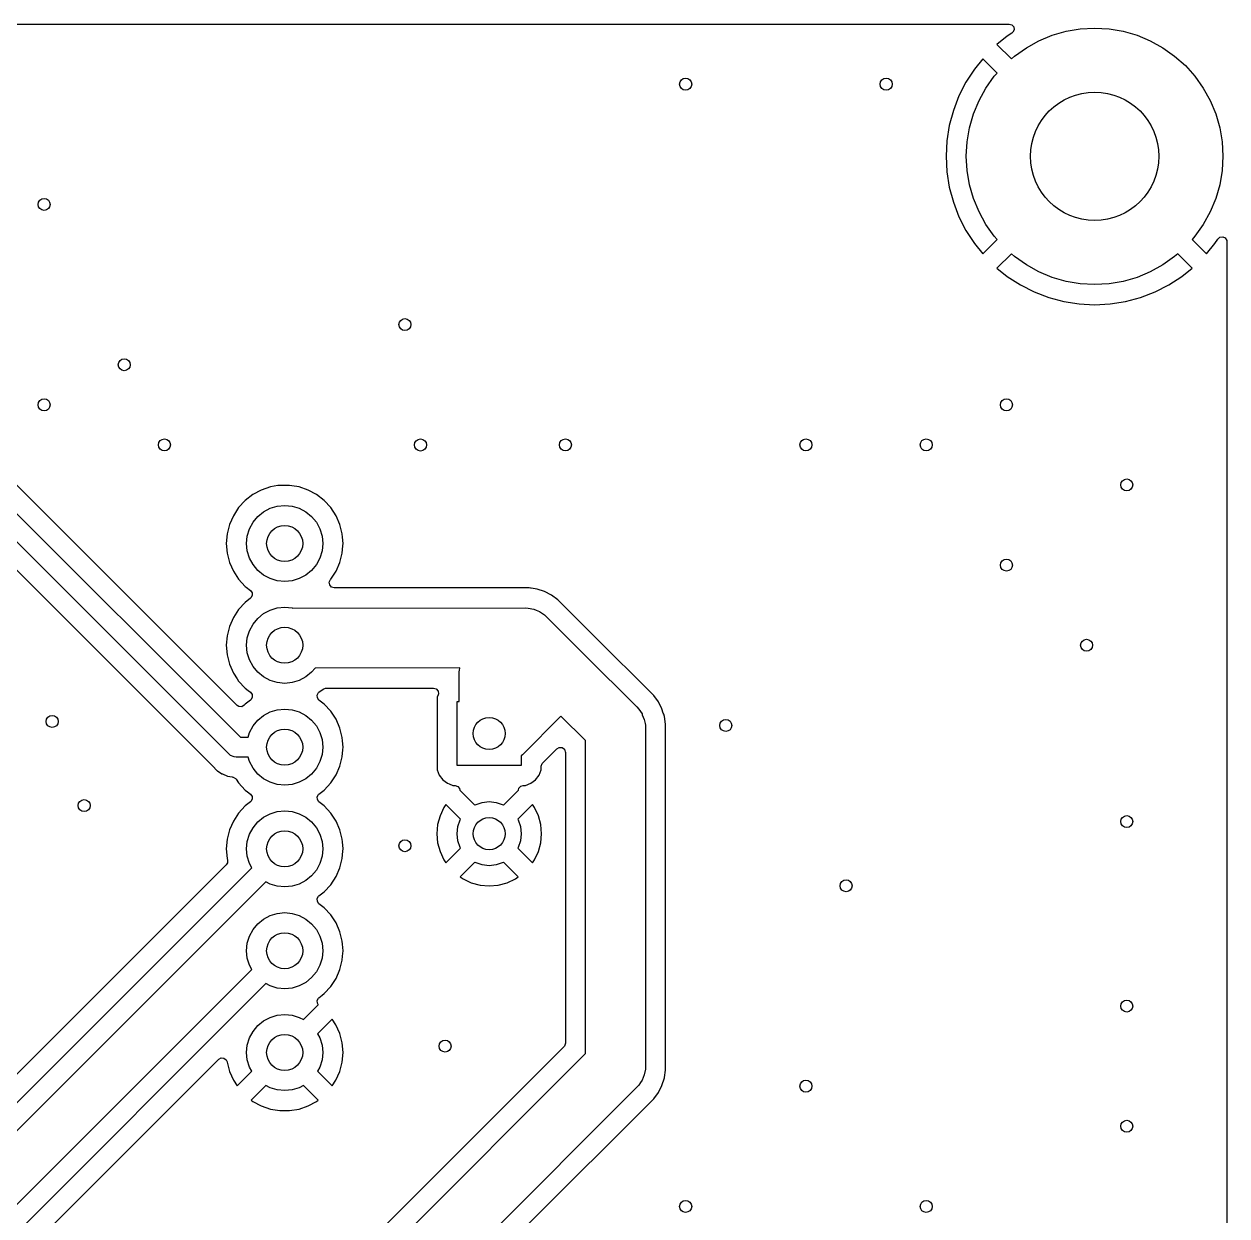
# Model space of a CAD drawing. Extents: x 105.5 to 175.5, y -124.6 to -35.5.
# Drawn here: x 145.5 to 175.5, y -65.24 to -35.5 of the extents above; entities that cross this region are included whole.
import ezdxf

# ---------------------------------------------------------------- set-up
doc = ezdxf.new("R2010")
doc.units = 0
doc.layers.add('BLACK', color=7, linetype='CONTINUOUS')

msp = doc.modelspace()

# ---------------------------------------------------------------- linework, layer by layer
at = {"layer": 'BLACK', "linetype": 'CONTINUOUS'}
for p, q in [((110.931324, -35.5005), (170.068676, -35.5005)), ((170.068676, -35.5005), (170.135715, -35.520185)), ((170.135715, -35.520185), (170.18147, -35.572989)), ((170.191414, -35.642147), (170.162389, -35.705703)), ((170.18147, -35.572989), (170.191414, -35.642147)), ((171.143107, -35.779573), (171.487933, -35.680231)), ((171.487933, -35.680231), (171.841714, -35.620121)), ((171.841714, -35.620121), (172.2, -35.6)), ((172.2, -35.6), (172.558286, -35.620121)), ((172.558286, -35.620121), (172.912067, -35.680231)), ((172.912067, -35.680231), (173.256893, -35.779573)), ((170.022202, -35.802534), (169.764648, -36.011095)), ((170.136212, -35.728495), (170.022202, -35.802534)), ((170.162389, -35.705703), (170.136212, -35.728495)), ((170.497497, -36.090483), (170.811572, -35.9169)), ((170.811572, -35.9169), (171.143107, -35.779573)), ((173.256893, -35.779573), (173.588428, -35.9169)), ((173.588428, -35.9169), (173.902503, -36.090483)), ((169.764648, -36.011095), (169.764648, -36.011096)), ((169.764648, -36.011096), (170.123961, -36.370409)), ((170.123961, -36.370409), (170.204833, -36.298139)), ((170.204833, -36.298139), (170.497497, -36.090483)), ((173.902503, -36.090483), (174.195167, -36.298139)), ((174.195167, -36.298139), (174.462742, -36.537258)), ((169.411095, -36.364648), (169.202531, -36.622206)), ((169.411096, -36.364648), (169.411095, -36.364648)), ((169.770409, -36.723961), (169.411096, -36.364648)), ((174.462742, -36.537258), (174.701861, -36.804833)), ((169.202531, -36.622206), (168.99131, -36.947456)), ((169.490483, -37.097497), (169.698139, -36.804833)), ((169.698139, -36.804833), (169.770409, -36.723961)), ((174.701861, -36.804833), (174.909517, -37.097497)), ((168.99131, -36.947456), (168.815244, -37.293005)), ((169.3169, -37.411572), (169.490483, -37.097497)), ((174.909517, -37.097497), (175.0831, -37.411572)), ((168.815244, -37.293005), (168.676262, -37.655063)), ((169.179573, -37.743107), (169.3169, -37.411572)), ((175.0831, -37.411572), (175.220427, -37.743107)), ((168.676262, -37.655063), (168.575887, -38.029669)), ((169.080231, -38.087933), (169.179573, -37.743107)), ((175.220427, -37.743107), (175.319769, -38.087933)), ((168.575886, -38.029676), (168.515219, -38.412712)), ((168.575887, -38.029669), (168.575886, -38.029676)), ((169.020121, -38.441714), (169.080231, -38.087933)), ((175.319769, -38.087933), (175.379879, -38.441714)), ((168.515219, -38.412712), (168.494922, -38.799999)), ((169, -38.8), (169.020121, -38.441714)), ((175.379879, -38.441714), (175.4, -38.8)), ((168.494922, -38.799999), (168.494922, -38.8)), ((168.494922, -38.8), (168.515219, -39.187287)), ((169.020121, -39.158286), (169, -38.8)), ((175.4, -38.8), (175.379879, -39.158286)), ((168.515219, -39.187287), (168.575886, -39.570323)), ((169.080231, -39.512067), (169.020121, -39.158286)), ((175.379879, -39.158286), (175.319769, -39.512067)), ((168.575886, -39.570323), (168.575887, -39.57033)), ((168.575887, -39.57033), (168.676262, -39.944936)), ((169.179573, -39.856893), (169.080231, -39.512067)), ((175.319769, -39.512067), (175.220427, -39.856893)), ((169.3169, -40.188428), (169.179573, -39.856893)), ((175.220427, -39.856893), (175.0831, -40.188428)), ((168.676262, -39.944936), (168.815244, -40.306994)), ((169.490483, -40.502503), (169.3169, -40.188428)), ((175.0831, -40.188428), (174.909517, -40.502503)), ((168.815244, -40.306994), (168.99131, -40.652543)), ((168.99131, -40.652543), (169.202531, -40.977793)), ((169.698139, -40.795167), (169.490483, -40.502503)), ((169.770408, -40.876037), (169.698139, -40.795167)), ((174.701861, -40.795167), (174.62959, -40.876037)), ((174.909517, -40.502503), (174.701861, -40.795167)), ((169.202531, -40.977793), (169.411095, -41.23535)), ((169.411096, -41.23535), (169.770408, -40.876037)), ((174.62959, -40.876037), (174.988902, -41.235349)), ((174.988902, -41.235349), (175.197475, -40.977785)), ((175.197475, -40.977785), (175.197476, -40.977783)), ((175.197476, -40.977783), (175.271505, -40.863789)), ((175.271505, -40.863789), (175.324526, -40.818286)), ((175.324526, -40.818286), (175.393731, -40.808672)), ((175.393731, -40.808672), (175.457148, -40.837999)), ((175.457148, -40.837999), (175.494642, -40.896956)), ((175.494642, -40.896956), (175.4995, -40.931324)), ((175.4995, -40.931324), (175.4995, -119.422662)), ((169.411095, -41.23535), (169.411096, -41.23535)), ((170.123961, -41.229589), (169.764648, -41.588903)), ((170.204833, -41.301861), (170.123961, -41.229589)), ((170.497497, -41.509517), (170.204833, -41.301861)), ((174.195167, -41.301861), (173.902503, -41.509517)), ((174.276037, -41.22959), (174.195167, -41.301861)), ((174.635349, -41.588902), (174.276037, -41.22959)), ((169.764648, -41.588903), (169.764649, -41.588904)), ((169.764649, -41.588904), (170.022206, -41.797468)), ((170.811572, -41.6831), (170.497497, -41.509517)), ((171.143107, -41.820427), (170.811572, -41.6831)), ((173.588428, -41.6831), (173.256893, -41.820427)), ((173.902503, -41.509517), (173.588428, -41.6831)), ((174.377785, -41.797475), (174.635349, -41.588902)), ((170.022206, -41.797468), (170.347456, -42.008689)), ((171.487933, -41.919769), (171.143107, -41.820427)), ((171.841714, -41.979879), (171.487933, -41.919769)), ((172.2, -42), (171.841714, -41.979879)), ((172.558286, -41.979879), (172.2, -42)), ((172.912067, -41.919769), (172.558286, -41.979879)), ((173.256893, -41.820427), (172.912067, -41.919769)), ((174.052543, -42.008689), (174.377783, -41.797476)), ((174.377783, -41.797476), (174.377785, -41.797475)), ((170.347456, -42.008689), (170.693005, -42.184755)), ((170.693005, -42.184755), (171.055063, -42.323737)), ((173.344936, -42.323737), (173.706994, -42.184755)), ((173.706994, -42.184755), (174.052543, -42.008689)), ((150.810838, -52.499471), (140.828421, -42.517052)), ((171.055063, -42.323737), (171.429669, -42.424112)), ((171.429669, -42.424112), (171.429676, -42.424113)), ((171.429676, -42.424113), (171.812712, -42.48478)), ((171.812712, -42.48478), (172.199999, -42.505078)), ((172.199999, -42.505078), (172.200001, -42.505078)), ((172.200001, -42.505078), (172.587287, -42.48478)), ((172.587287, -42.48478), (172.970323, -42.424113)), ((172.970323, -42.424113), (172.97033, -42.424112)), ((172.97033, -42.424112), (173.344936, -42.323737)), ((140.490434, -42.893674), (150.897714, -53.294206)), ((150.651108, -53.747868), (140.24189, -43.345399)), ((140.075451, -43.886819), (150.207049, -54.018416)), ((151.642699, -47.049066), (151.415347, -47.127116)), ((151.832387, -47.017413), (151.642699, -47.049066)), ((151.879808, -47.0095), (151.832387, -47.017413)), ((152.120192, -47.0095), (151.879808, -47.0095)), ((152.179468, -47.019391), (152.120192, -47.0095)), ((152.3573, -47.049066), (152.179468, -47.019391)), ((152.584652, -47.127116), (152.3573, -47.049066)), ((151.014239, -47.389172), (150.85143, -47.566029)), ((151.014242, -47.389169), (151.014239, -47.389172)), ((151.203924, -47.241533), (151.014242, -47.389169)), ((151.20393, -47.241529), (151.203924, -47.241533)), ((151.415342, -47.127118), (151.20393, -47.241529)), ((151.415347, -47.127116), (151.415342, -47.127118)), ((152.584657, -47.127118), (152.584652, -47.127116)), ((152.796069, -47.241529), (152.584657, -47.127118)), ((152.796075, -47.241533), (152.796069, -47.241529)), ((152.985757, -47.389169), (152.796075, -47.241533)), ((152.985759, -47.389171), (152.985757, -47.389169)), ((152.985764, -47.389175), (152.985759, -47.389171)), ((153.148571, -47.566031), (152.985764, -47.389175)), ((150.851427, -47.566033), (150.719951, -47.76727)), ((150.85143, -47.566029), (150.851427, -47.566033)), ((151.328249, -47.788249), (151.472208, -47.670104)), ((151.472208, -47.670104), (151.636451, -47.582314)), ((151.636451, -47.582314), (151.814664, -47.528254)), ((151.814664, -47.528254), (152, -47.51)), ((152, -47.51), (152.185336, -47.528254)), ((152.185336, -47.528254), (152.363549, -47.582314)), ((152.363549, -47.582314), (152.527792, -47.670104)), ((152.527792, -47.670104), (152.671751, -47.788249)), ((153.280049, -47.767272), (153.148571, -47.566031)), ((150.623389, -47.98741), (150.564379, -48.22044)), ((150.719951, -47.76727), (150.623389, -47.98741)), ((151.122314, -48.096451), (151.210104, -47.932208)), ((151.210104, -47.932208), (151.328249, -47.788249)), ((152.671751, -47.788249), (152.789896, -47.932208)), ((152.789896, -47.932208), (152.877686, -48.096451)), ((153.37661, -47.987409), (153.280049, -47.767272)), ((153.43562, -48.220437), (153.37661, -47.987409)), ((150.564379, -48.22044), (150.544529, -48.459994)), ((151.05, -48.46), (151.068254, -48.274664)), ((151.068254, -48.274664), (151.122314, -48.096451)), ((152.877686, -48.096451), (152.931746, -48.274664)), ((152.931746, -48.274664), (152.95, -48.46)), ((153.442237, -48.300291), (153.43562, -48.220437)), ((150.544529, -48.459994), (150.544529, -48.460005)), ((150.544529, -48.460005), (150.564379, -48.699559)), ((151.068254, -48.645336), (151.05, -48.46)), ((152.95, -48.46), (152.931746, -48.645336)), ((153.43562, -48.699563), (153.450504, -48.519944)), ((153.455471, -48.459994), (153.442237, -48.300291)), ((153.450504, -48.519944), (153.455471, -48.460005)), ((153.455471, -48.460005), (153.455471, -48.459994)), ((150.564379, -48.699559), (150.623389, -48.932589)), ((151.122314, -48.823549), (151.068254, -48.645336)), ((151.210104, -48.987792), (151.122314, -48.823549)), ((152.877686, -48.823549), (152.789896, -48.987792)), ((152.931746, -48.645336), (152.877686, -48.823549)), ((153.37661, -48.932591), (153.43562, -48.699563)), ((150.623389, -48.932589), (150.719951, -49.152729)), ((150.719951, -49.152729), (150.851427, -49.353966)), ((151.328249, -49.131751), (151.210104, -48.987792)), ((151.472208, -49.249896), (151.328249, -49.131751)), ((152.671751, -49.131751), (152.527792, -49.249896)), ((152.789896, -48.987792), (152.671751, -49.131751)), ((153.148571, -49.353969), (153.280049, -49.152728)), ((153.280049, -49.152728), (153.37661, -48.932591)), ((150.851427, -49.353966), (150.851429, -49.353969)), ((150.851429, -49.353969), (151.014236, -49.530825)), ((151.636451, -49.337686), (151.472208, -49.249896)), ((151.814664, -49.391746), (151.636451, -49.337686)), ((152, -49.41), (151.814664, -49.391746)), ((152.185336, -49.391746), (152, -49.41)), ((152.363549, -49.337686), (152.185336, -49.391746)), ((152.527792, -49.249896), (152.363549, -49.337686)), ((153.112304, -49.425474), (153.141329, -49.361918)), ((153.122248, -49.494632), (153.112304, -49.425474)), ((153.168003, -49.547436), (153.122248, -49.494632)), ((153.141329, -49.361918), (153.143814, -49.359136)), ((153.143814, -49.359136), (153.148571, -49.353969)), ((151.014236, -49.530825), (151.035578, -49.547436)), ((151.035578, -49.547436), (151.144414, -49.632147)), ((151.144414, -49.632147), (151.185227, -49.688857)), ((151.188901, -49.75863), (151.154269, -49.819313)), ((151.185227, -49.688857), (151.188901, -49.75863)), ((153.235042, -49.567121), (153.168003, -49.547436)), ((158.098417, -49.567121), (153.235042, -49.567121)), ((158.09842, -49.567121), (158.098417, -49.567121)), ((158.12989, -49.572105), (158.09842, -49.567121)), ((158.150872, -49.575429), (158.12989, -49.572105)), ((158.292827, -49.597912), (158.150872, -49.575429)), ((158.48003, -49.658738), (158.292827, -49.597912)), ((158.655405, -49.748097), (158.48003, -49.658738)), ((158.814645, -49.863792), (158.655405, -49.748097)), ((151.014238, -49.929173), (150.85143, -50.106029)), ((151.144414, -49.827853), (151.014238, -49.929173)), ((151.154269, -49.819313), (151.144414, -49.827853)), ((151.636451, -50.122314), (151.814664, -50.068254)), ((151.814664, -50.068254), (152, -50.05)), ((152, -50.05), (152.185336, -50.068254)), ((152.185336, -50.068254), (152.194979, -50.071179)), ((152.194979, -50.071179), (158, -50.067621)), ((158, -50.067621), (158.073513, -50.071232)), ((158.073513, -50.071232), (158.217713, -50.099915)), ((159.705835, -50.754981), (158.814645, -49.863792)), ((150.719951, -50.30727), (150.623389, -50.52741)), ((150.851427, -50.106033), (150.719951, -50.30727)), ((150.85143, -50.106029), (150.851427, -50.106033)), ((151.210104, -50.472208), (151.328249, -50.328249)), ((151.328249, -50.328249), (151.472208, -50.210104)), ((151.472208, -50.210104), (151.636451, -50.122314)), ((158.217713, -50.099915), (158.271788, -50.122314)), ((158.271788, -50.122314), (158.353548, -50.15618)), ((158.353548, -50.15618), (158.402512, -50.188897)), ((158.402512, -50.188897), (158.475795, -50.237862)), ((158.475795, -50.237862), (159.42152, -51.178479)), ((150.623389, -50.52741), (150.564379, -50.76044)), ((151.068254, -50.814664), (151.122314, -50.636451)), ((151.122314, -50.636451), (151.210104, -50.472208)), ((150.564379, -50.76044), (150.544529, -50.999994)), ((151.05, -51), (151.068254, -50.814664)), ((159.705836, -50.754982), (159.705835, -50.754981)), ((161.203828, -52.252975), (159.705836, -50.754982)), ((150.544529, -50.999994), (150.544529, -51.000005)), ((150.544529, -51.000005), (150.564379, -51.239559)), ((150.564379, -51.239559), (150.623389, -51.472589)), ((151.068254, -51.185336), (151.05, -51)), ((151.122314, -51.363549), (151.068254, -51.185336)), ((159.42152, -51.178479), (159.467445, -51.229149)), ((159.467445, -51.229149), (160.78033, -52.537291)), ((150.623389, -51.472589), (150.719951, -51.692729)), ((151.210104, -51.527792), (151.122314, -51.363549)), ((151.328249, -51.671751), (151.210104, -51.527792)), ((152.757498, -51.567268), (152.671751, -51.671751)), ((156.369335, -51.565054), (152.757498, -51.567268)), ((156.35609, -51.631645), (156.369335, -51.565054)), ((150.719951, -51.692729), (150.811534, -51.832906)), ((150.811534, -51.832906), (150.851429, -51.893969)), ((150.851429, -51.893969), (151.014236, -52.070825)), ((151.472208, -51.789896), (151.328249, -51.671751)), ((151.636451, -51.877686), (151.472208, -51.789896)), ((151.814664, -51.931746), (151.636451, -51.877686)), ((152.363549, -51.877686), (152.185336, -51.931746)), ((152.527792, -51.789896), (152.363549, -51.877686)), ((152.671751, -51.671751), (152.527792, -51.789896)), ((156.35, -51.717621), (156.353611, -51.644108)), ((156.351584, -52.4), (156.35, -51.717621)), ((156.353611, -51.644108), (156.35609, -51.631645)), ((151.014236, -52.070825), (151.085144, -52.126014)), ((151.085144, -52.126014), (151.144414, -52.172147)), ((151.144414, -52.172147), (151.185227, -52.228857)), ((152, -51.95), (151.814664, -51.931746)), ((152.185336, -51.931746), (152, -51.95)), ((152.811098, -52.24137), (152.84573, -52.180687)), ((152.84573, -52.180687), (152.855585, -52.172147)), ((152.855585, -52.172147), (152.955646, -52.094267)), ((152.955646, -52.094267), (153.02064, -52.068625)), ((153.02064, -52.068625), (153.031808, -52.068121)), ((153.031808, -52.068121), (155.71101, -52.068121)), ((155.71101, -52.068121), (155.778049, -52.087806)), ((155.778049, -52.087806), (155.823804, -52.14061)), ((155.823804, -52.14061), (155.833748, -52.209768)), ((150.989746, -52.495776), (150.929858, -52.531764)), ((151.01423, -52.46918), (150.989746, -52.495776)), ((151.014231, -52.469178), (151.01423, -52.46918)), ((151.144414, -52.367853), (151.014231, -52.469178)), ((151.154269, -52.359313), (151.144414, -52.367853)), ((151.188901, -52.29863), (151.154269, -52.359313)), ((151.185227, -52.228857), (151.188901, -52.29863)), ((152.814773, -52.311143), (152.811098, -52.24137)), ((152.855585, -52.367852), (152.814773, -52.311143)), ((152.985764, -52.469175), (152.855585, -52.367852)), ((153.148571, -52.646031), (152.985764, -52.469175)), ((155.799501, -52.352116), (155.7995, -52.352135)), ((155.7995, -52.352135), (155.7995, -54.04787)), ((155.805908, -52.292517), (155.799501, -52.352116)), ((155.827192, -52.235454), (155.805908, -52.292517)), ((155.833748, -52.209768), (155.827192, -52.235454)), ((156.3, -54), (156.3, -52.4)), ((156.3, -52.4), (156.351584, -52.4)), ((161.319524, -52.412216), (161.203828, -52.252975)), ((161.408884, -52.587595), (161.319524, -52.412216)), ((150.86002, -52.529662), (150.810838, -52.499471)), ((150.929858, -52.531764), (150.86002, -52.529662)), ((151.328249, -52.868249), (151.472208, -52.750104)), ((151.472208, -52.750104), (151.636451, -52.662314)), ((151.636451, -52.662314), (151.814664, -52.608254)), ((151.814664, -52.608254), (152, -52.59)), ((152, -52.59), (152.185336, -52.608254)), ((152.185336, -52.608254), (152.363549, -52.662314)), ((152.363549, -52.662314), (152.527792, -52.750104)), ((152.527792, -52.750104), (152.671751, -52.868249)), ((153.280049, -52.847272), (153.148571, -52.646031)), ((158.890555, -52.766921), (157.93033, -53.73033)), ((159.50013, -53.374295), (158.890555, -52.766921)), ((160.78033, -52.537291), (160.829758, -52.591826)), ((160.829758, -52.591826), (160.911441, -52.714073)), ((160.911441, -52.714073), (160.918869, -52.732007)), ((160.918869, -52.732007), (160.967706, -52.849908)), ((161.442023, -52.689586), (161.408884, -52.587595)), ((161.451897, -52.719975), (161.442023, -52.689586)), ((161.451897, -52.719976), (161.451897, -52.719975)), ((161.469709, -52.774796), (161.451897, -52.719976)), ((161.5005, -52.969198), (161.469709, -52.774796)), ((151.122314, -53.176451), (151.210104, -53.012208)), ((151.210104, -53.012208), (151.328249, -52.868249)), ((152.671751, -52.868249), (152.789896, -53.012208)), ((152.789896, -53.012208), (152.877686, -53.176451)), ((153.37661, -53.067409), (153.280049, -52.847272)), ((153.43562, -53.300437), (153.37661, -53.067409)), ((160.967706, -52.849908), (160.987859, -52.951227)), ((160.987859, -52.951227), (160.996389, -52.994108)), ((160.996389, -52.994108), (161, -61.5)), ((161.5005, -61.598422), (161.5005, -52.969198)), ((150.897714, -53.294206), (151.086812, -53.293485)), ((151.086812, -53.293485), (151.122314, -53.176451)), ((152.877686, -53.176451), (152.931746, -53.354664)), ((152.931746, -53.354664), (152.95, -53.54)), ((153.442237, -53.380291), (153.43562, -53.300437)), ((153.455471, -53.539994), (153.442237, -53.380291)), ((159.503446, -61.186062), (159.50013, -53.374295)), ((152.95, -53.54), (152.931746, -53.725336)), ((153.43562, -53.779563), (153.449601, -53.610842)), ((153.449601, -53.610842), (153.455471, -53.540005)), ((153.455471, -53.540005), (153.455471, -53.539994)), ((158.436813, -53.931659), (158.787819, -53.580654)), ((158.787819, -53.580654), (158.849142, -53.547169)), ((158.849142, -53.547169), (158.918834, -53.552153)), ((158.918834, -53.552153), (158.974767, -53.594025)), ((158.974767, -53.594025), (158.999184, -53.659489)), ((158.999184, -53.659489), (158.9995, -53.668335)), ((158.9995, -53.668335), (158.9995, -60.930663)), ((150.741228, -53.785197), (150.651108, -53.747868)), ((150.741237, -53.785197), (150.741228, -53.785197)), ((150.79, -53.79), (150.741237, -53.785197)), ((151.087525, -53.788864), (150.79, -53.79)), ((151.122314, -53.903549), (151.087525, -53.788864)), ((151.210104, -54.067792), (151.122314, -53.903549)), ((152.877686, -53.903549), (152.789896, -54.067792)), ((152.931746, -53.725336), (152.877686, -53.903549)), ((153.37661, -54.012591), (153.43562, -53.779563)), ((157.93033, -53.73033), (157.9, -53.757819)), ((157.9, -53.757819), (157.9, -54)), ((158.400499, -54.019336), (158.420181, -53.952299)), ((158.420181, -53.952299), (158.436813, -53.931659)), ((150.207049, -54.018416), (150.311584, -54.122951)), ((150.311584, -54.122951), (150.311587, -54.122953)), ((150.311587, -54.122953), (150.311588, -54.122954)), ((150.311588, -54.122954), (150.325411, -54.13219)), ((150.325411, -54.13219), (150.434505, -54.205084)), ((150.434505, -54.205084), (150.434507, -54.205084)), ((150.434507, -54.205084), (150.434509, -54.205086)), ((150.434509, -54.205086), (150.44617, -54.209916)), ((150.44617, -54.209916), (150.446175, -54.209917)), ((150.446175, -54.209917), (150.571088, -54.261659)), ((150.571088, -54.261659), (150.687241, -54.284763)), ((150.687241, -54.284763), (150.710023, -54.289294)), ((150.710023, -54.289294), (150.712799, -54.289847)), ((150.712799, -54.289847), (150.77471, -54.322233)), ((151.328249, -54.211751), (151.210104, -54.067792)), ((151.472208, -54.329896), (151.328249, -54.211751)), ((152.671751, -54.211751), (152.527792, -54.329896)), ((152.789896, -54.067792), (152.671751, -54.211751)), ((153.148571, -54.433969), (153.280049, -54.232728)), ((153.280049, -54.232728), (153.37661, -54.012591)), ((155.7995, -54.04787), (155.799501, -54.047876)), ((155.799501, -54.047876), (155.805908, -54.107483)), ((155.805908, -54.107483), (155.856202, -54.242328)), ((155.856202, -54.242328), (155.856206, -54.242335)), ((155.856206, -54.242335), (155.942452, -54.357544)), ((157.9, -54), (156.3, -54)), ((158.257546, -54.357546), (158.343796, -54.242331)), ((158.343796, -54.242331), (158.394091, -54.107483)), ((158.394091, -54.107483), (158.398779, -54.063881)), ((158.398779, -54.063881), (158.400499, -54.047886)), ((158.4005, -54.047873), (158.400499, -54.019336)), ((158.400499, -54.047882), (158.4005, -54.047873)), ((158.400499, -54.047886), (158.400499, -54.047882)), ((150.77471, -54.322233), (150.792414, -54.343642)), ((150.792414, -54.343642), (150.851425, -54.433964)), ((150.851425, -54.433964), (150.851427, -54.433966)), ((150.851427, -54.433966), (150.851429, -54.433969)), ((150.851429, -54.433969), (151.014236, -54.610825)), ((151.636451, -54.417686), (151.472208, -54.329896)), ((151.814664, -54.471746), (151.636451, -54.417686)), ((152, -54.49), (151.814664, -54.471746)), ((152.185336, -54.471746), (152, -54.49)), ((152.363549, -54.417686), (152.185336, -54.471746)), ((152.527792, -54.329896), (152.363549, -54.417686)), ((152.985764, -54.610825), (153.148571, -54.433969)), ((155.942452, -54.357544), (155.942455, -54.357547)), ((155.942455, -54.357547), (156.057664, -54.443793)), ((156.057664, -54.443793), (156.057671, -54.443797)), ((156.057671, -54.443797), (156.102618, -54.460561)), ((156.102618, -54.460561), (156.192517, -54.494091)), ((156.192517, -54.494091), (156.252127, -54.5005)), ((156.252127, -54.5005), (156.252153, -54.500499)), ((156.252153, -54.500499), (156.255453, -54.500678)), ((156.255453, -54.500678), (156.255372, -54.502183)), ((156.255372, -54.502183), (156.316672, -54.520112)), ((156.316672, -54.520112), (156.362483, -54.572867)), ((156.362483, -54.572867), (156.370016, -54.616464)), ((157.830645, -54.615801), (157.840492, -54.566807)), ((157.840492, -54.566807), (157.889107, -54.516624)), ((157.889107, -54.516624), (157.944633, -54.501981)), ((157.944564, -54.500676), (157.947857, -54.500499)), ((157.944573, -54.500853), (157.944564, -54.500676)), ((157.944571, -54.500854), (157.944573, -54.500853)), ((157.944576, -54.5009), (157.944571, -54.500854)), ((157.944633, -54.501981), (157.944576, -54.5009)), ((157.947857, -54.500499), (157.947872, -54.500499)), ((157.947872, -54.500499), (158.007483, -54.494091)), ((158.007483, -54.494091), (158.142331, -54.443796)), ((158.142331, -54.443796), (158.257546, -54.357546)), ((151.014236, -54.610825), (151.072106, -54.655867)), ((151.072106, -54.655867), (151.144414, -54.712147)), ((151.144414, -54.712147), (151.185227, -54.768857)), ((151.188901, -54.83863), (151.154269, -54.899313)), ((151.185227, -54.768857), (151.188901, -54.83863)), ((152.811098, -54.78137), (152.84573, -54.720687)), ((152.814773, -54.851143), (152.811098, -54.78137)), ((152.855585, -54.907852), (152.814773, -54.851143)), ((152.84573, -54.720687), (152.855585, -54.712147)), ((152.855585, -54.712147), (152.985764, -54.610825)), ((156.370016, -54.616464), (156.740539, -54.986987)), ((157.45946, -54.986986), (157.830645, -54.615801)), ((150.851427, -55.186033), (150.719951, -55.38727)), ((150.85143, -55.186029), (150.851427, -55.186033)), ((151.014238, -55.009173), (150.85143, -55.186029)), ((151.144414, -54.907853), (151.014238, -55.009173)), ((151.154269, -54.899313), (151.144414, -54.907853)), ((151.636451, -55.202314), (151.814664, -55.148254)), ((151.814664, -55.148254), (152, -55.13)), ((152, -55.13), (152.185336, -55.148254)), ((152.185336, -55.148254), (152.363549, -55.202314)), ((152.985764, -55.009175), (152.855585, -54.907852)), ((153.148571, -55.186031), (152.985764, -55.009175)), ((153.280049, -55.387272), (153.148571, -55.186031)), ((155.969866, -55.047516), (155.873734, -55.253673)), ((155.969868, -55.047512), (155.969866, -55.047516)), ((156.020973, -54.974526), (155.969868, -55.047512)), ((156.020974, -54.974526), (156.020973, -54.974526)), ((156.386987, -55.340539), (156.020974, -54.974526)), ((156.740539, -54.986987), (156.752893, -54.979225)), ((156.752893, -54.979225), (156.921983, -54.920058)), ((156.921983, -54.920058), (157.1, -54.9)), ((157.1, -54.9), (157.278017, -54.920058)), ((157.278017, -54.920058), (157.447107, -54.979225)), ((157.447107, -54.979225), (157.45946, -54.986986)), ((158.179025, -54.974526), (157.813012, -55.340538)), ((158.230132, -55.047513), (158.179025, -54.974526)), ((158.230136, -55.047521), (158.230132, -55.047513)), ((158.326264, -55.253668), (158.230136, -55.047521)), ((150.719951, -55.38727), (150.623389, -55.60741)), ((151.210104, -55.552208), (151.328249, -55.408249)), ((151.328249, -55.408249), (151.472208, -55.290104)), ((151.472208, -55.290104), (151.636451, -55.202314)), ((152.363549, -55.202314), (152.527792, -55.290104)), ((152.527792, -55.290104), (152.671751, -55.408249)), ((152.671751, -55.408249), (152.789896, -55.552208)), ((153.37661, -55.607409), (153.280049, -55.387272)), ((155.814858, -55.4734), (155.795034, -55.699997)), ((155.81486, -55.473389), (155.814858, -55.4734)), ((155.87373, -55.253682), (155.81486, -55.473389)), ((155.873734, -55.253673), (155.87373, -55.253682)), ((156.320058, -55.521983), (156.379225, -55.352893)), ((156.379225, -55.352893), (156.386987, -55.340539)), ((157.813012, -55.340538), (157.820775, -55.352893)), ((157.820775, -55.352893), (157.879942, -55.521983)), ((158.326269, -55.253682), (158.326264, -55.253668)), ((158.385139, -55.473389), (158.326269, -55.253682)), ((158.385141, -55.4734), (158.385139, -55.473389)), ((158.404966, -55.699997), (158.385141, -55.4734)), ((150.623389, -55.60741), (150.564379, -55.84044)), ((151.068254, -55.894664), (151.122314, -55.716451)), ((151.122314, -55.716451), (151.210104, -55.552208)), ((152.789896, -55.552208), (152.877686, -55.716451)), ((152.877686, -55.716451), (152.931746, -55.894664)), ((153.43562, -55.840437), (153.37661, -55.607409)), ((155.795034, -55.699997), (155.795034, -55.700002)), ((155.795034, -55.700002), (155.814858, -55.926599)), ((156.3, -55.7), (156.320058, -55.521983)), ((156.320058, -55.878017), (156.3, -55.7)), ((157.879942, -55.521983), (157.9, -55.7)), ((157.9, -55.7), (157.879942, -55.878017)), ((158.385141, -55.926599), (158.404966, -55.700002)), ((158.404966, -55.700002), (158.404966, -55.699997)), ((150.564379, -55.84044), (150.544529, -56.079994)), ((150.544529, -56.079994), (150.544529, -56.080005)), ((150.544529, -56.080005), (150.564379, -56.319561)), ((151.05, -56.08), (151.068254, -55.894664)), ((151.068254, -56.265336), (151.05, -56.08)), ((152.931746, -55.894664), (152.95, -56.08)), ((152.95, -56.08), (152.931746, -56.265336)), ((153.441007, -55.905443), (153.43562, -55.840437)), ((153.455471, -56.079994), (153.441007, -55.905443)), ((153.450601, -56.138769), (153.455471, -56.080005)), ((153.455471, -56.080005), (153.455471, -56.079994)), ((155.814858, -55.926599), (155.81486, -55.92661)), ((155.81486, -55.92661), (155.87373, -56.146317)), ((156.020974, -56.425472), (156.386986, -56.059459)), ((156.379225, -56.047107), (156.320058, -55.878017)), ((156.386986, -56.059459), (156.379225, -56.047107)), ((157.820775, -56.047107), (157.813013, -56.05946)), ((157.813013, -56.05946), (158.179024, -56.425471)), ((157.879942, -55.878017), (157.820775, -56.047107)), ((158.326269, -56.146317), (158.385139, -55.92661)), ((158.385139, -55.92661), (158.385141, -55.926599)), ((150.564379, -56.319561), (150.564379, -56.319564)), ((150.564379, -56.319564), (150.574299, -56.358738)), ((150.574299, -56.358738), (150.571673, -56.428559)), ((151.122314, -56.443549), (151.068254, -56.265336)), ((152.931746, -56.265336), (152.877686, -56.443549)), ((153.37661, -56.552591), (153.43562, -56.319563)), ((153.43562, -56.319563), (153.450601, -56.138769)), ((155.87373, -56.146317), (155.873735, -56.146331)), ((155.873735, -56.146331), (155.969863, -56.352478)), ((155.969863, -56.352478), (156.020974, -56.425472)), ((158.179024, -56.425471), (158.230136, -56.352478)), ((158.230136, -56.352478), (158.326264, -56.146331)), ((158.326264, -56.146331), (158.326269, -56.146317)), ((150.541774, -56.476857), (140.91705, -66.10158)), ((141.293683, -66.439556), (151.178394, -56.548468)), ((150.571673, -56.428559), (150.541774, -56.476857)), ((151.178394, -56.548468), (151.122314, -56.443549)), ((152.789896, -56.607792), (152.671751, -56.751751)), ((152.877686, -56.443549), (152.789896, -56.607792)), ((153.280049, -56.772728), (153.37661, -56.552591)), ((156.740539, -56.413012), (156.374526, -56.779025)), ((156.752893, -56.420775), (156.740539, -56.413012)), ((156.921983, -56.479942), (156.752893, -56.420775)), ((157.1, -56.5), (156.921983, -56.479942)), ((157.278017, -56.479942), (157.1, -56.5)), ((157.447107, -56.420775), (157.278017, -56.479942)), ((157.45946, -56.413013), (157.447107, -56.420775)), ((157.825471, -56.779024), (157.45946, -56.413013)), ((151.527661, -56.899536), (141.745246, -66.688263)), ((151.636451, -56.957686), (151.527661, -56.899536)), ((151.814664, -57.011746), (151.636451, -56.957686)), ((152.363549, -56.957686), (152.185336, -57.011746)), ((152.527792, -56.869896), (152.363549, -56.957686)), ((152.671751, -56.751751), (152.527792, -56.869896)), ((152.985764, -57.150825), (153.148571, -56.973969)), ((153.148571, -56.973969), (153.280049, -56.772728)), ((156.374526, -56.779025), (156.447513, -56.830132)), ((156.447513, -56.830132), (156.447521, -56.830136)), ((156.447521, -56.830136), (156.653668, -56.926264)), ((156.653668, -56.926264), (156.653682, -56.926269)), ((156.653682, -56.926269), (156.873389, -56.985139)), ((156.873389, -56.985139), (156.8734, -56.985141)), ((156.8734, -56.985141), (157.099998, -57.004966)), ((157.100002, -57.004966), (157.326599, -56.985141)), ((157.326599, -56.985141), (157.32661, -56.985139)), ((157.32661, -56.985139), (157.546317, -56.926269)), ((157.546317, -56.926269), (157.546331, -56.926264)), ((157.546331, -56.926264), (157.752478, -56.830136)), ((157.752478, -56.830136), (157.825471, -56.779024)), ((152, -57.03), (151.814664, -57.011746)), ((152.185336, -57.011746), (152, -57.03)), ((152.811098, -57.32137), (152.84573, -57.260687)), ((152.84573, -57.260687), (152.855579, -57.252151)), ((152.855579, -57.252151), (152.985764, -57.150825)), ((157.099998, -57.004966), (157.100002, -57.004966)), ((152.814773, -57.391143), (152.811098, -57.32137)), ((152.855585, -57.447852), (152.814773, -57.391143)), ((152.985764, -57.549175), (152.855585, -57.447852)), ((153.148571, -57.726031), (152.985764, -57.549175)), ((151.328249, -57.948249), (151.472208, -57.830104)), ((151.472208, -57.830104), (151.636451, -57.742314)), ((151.636451, -57.742314), (151.814664, -57.688254)), ((151.814664, -57.688254), (152, -57.67)), ((152, -57.67), (152.185336, -57.688254)), ((152.185336, -57.688254), (152.363549, -57.742314)), ((152.363549, -57.742314), (152.527792, -57.830104)), ((152.527792, -57.830104), (152.671751, -57.948249)), ((153.280049, -57.927272), (153.148571, -57.726031)), ((151.122314, -58.256451), (151.210104, -58.092208)), ((151.210104, -58.092208), (151.328249, -57.948249)), ((152.671751, -57.948249), (152.789896, -58.092208)), ((152.789896, -58.092208), (152.877686, -58.256451)), ((153.37661, -58.147409), (153.280049, -57.927272)), ((153.43562, -58.380437), (153.37661, -58.147409)), ((151.05, -58.62), (151.068254, -58.434664)), ((151.068254, -58.434664), (151.122314, -58.256451)), ((152.877686, -58.256451), (152.931746, -58.434664)), ((152.931746, -58.434664), (152.95, -58.62)), ((153.442237, -58.460291), (153.43562, -58.380437)), ((153.455471, -58.619994), (153.442237, -58.460291)), ((151.068254, -58.805336), (151.05, -58.62)), ((152.95, -58.62), (152.931746, -58.805336)), ((153.43562, -58.859563), (153.444442, -58.75309)), ((153.444442, -58.75309), (153.455471, -58.620005)), ((153.455471, -58.620005), (153.455471, -58.619994)), ((142.293535, -67.979704), (151.178409, -59.088496)), ((151.122314, -58.983549), (151.068254, -58.805336)), ((151.178409, -59.088496), (151.122314, -58.983549)), ((152.877686, -58.983549), (152.789896, -59.147792)), ((152.931746, -58.805336), (152.877686, -58.983549)), ((153.280049, -59.312728), (153.37661, -59.092591)), ((153.37661, -59.092591), (153.43562, -58.859563)), ((152.671751, -59.291751), (152.527792, -59.409896)), ((152.789896, -59.147792), (152.671751, -59.291751)), ((153.148571, -59.513969), (153.280049, -59.312728)), ((151.527691, -59.439552), (142.74525, -68.228255)), ((151.636451, -59.497686), (151.527691, -59.439552)), ((151.814664, -59.551746), (151.636451, -59.497686)), ((152, -59.57), (151.814664, -59.551746)), ((152.185336, -59.551746), (152, -59.57)), ((152.363549, -59.497686), (152.185336, -59.551746)), ((152.527792, -59.409896), (152.363549, -59.497686)), ((152.93409, -59.731044), (152.985764, -59.690825)), ((152.985764, -59.690825), (153.148571, -59.513969)), ((152.468195, -60.338249), (152.834426, -59.972019)), ((152.810691, -59.861687), (152.845323, -59.801004)), ((152.814366, -59.93146), (152.810691, -59.861687)), ((152.833564, -59.958137), (152.814366, -59.93146)), ((152.834426, -59.972019), (152.833564, -59.958137)), ((152.845323, -59.801004), (152.855179, -59.792464)), ((152.855179, -59.792464), (152.93409, -59.731044)), ((151.472208, -60.370104), (151.636451, -60.282314)), ((151.636451, -60.282314), (151.814664, -60.228254)), ((151.814664, -60.228254), (152, -60.21)), ((152, -60.21), (152.185336, -60.228254)), ((152.185336, -60.228254), (152.363549, -60.282314)), ((152.363549, -60.282314), (152.468195, -60.338249)), ((151.210104, -60.632208), (151.328249, -60.488249)), ((151.328249, -60.488249), (151.472208, -60.370104)), ((153.18731, -60.32624), (152.821749, -60.691801)), ((153.279607, -60.467511), (153.18731, -60.32624)), ((153.376134, -60.687571), (153.279607, -60.467511)), ((151.068254, -60.974664), (151.122314, -60.796451)), ((151.122314, -60.796451), (151.210104, -60.632208)), ((152.821749, -60.691801), (152.877686, -60.796451)), ((152.877686, -60.796451), (152.931746, -60.974664)), ((153.435125, -60.920523), (153.376134, -60.687571)), ((151.05, -61.16), (151.068254, -60.974664)), ((151.068254, -61.345336), (151.05, -61.16)), ((152.931746, -60.974664), (152.95, -61.16)), ((152.95, -61.16), (152.931746, -61.345336)), ((158.963181, -61.018344), (153.140509, -66.841015)), ((153.421556, -67.272694), (159.503446, -61.186062)), ((153.454969, -61.159994), (153.435125, -60.920523)), ((153.435125, -61.399476), (153.454969, -61.160005)), ((153.454969, -61.160005), (153.454969, -61.159994)), ((158.979815, -60.997702), (158.963181, -61.018344)), ((158.9995, -60.930663), (158.979815, -60.997702)), ((143.286814, -68.394553), (150.354068, -61.327298)), ((150.354068, -61.327298), (150.415389, -61.293815)), ((150.415389, -61.293815), (150.485081, -61.298799)), ((150.485081, -61.298799), (150.541014, -61.340671)), ((150.541014, -61.340671), (150.564056, -61.394574)), ((150.564056, -61.394574), (150.564873, -61.399474)), ((150.564873, -61.399474), (150.623865, -61.632428)), ((151.122314, -61.523549), (151.068254, -61.345336)), ((152.931746, -61.345336), (152.877686, -61.523549)), ((153.376134, -61.632428), (153.435125, -61.399476)), ((150.623865, -61.632428), (150.720392, -61.852488)), ((150.812687, -61.993757), (151.178248, -61.628195)), ((151.178248, -61.628195), (151.122314, -61.523549)), ((152.877686, -61.523549), (152.821749, -61.628197)), ((152.821749, -61.628197), (153.18731, -61.993758)), ((153.279608, -61.852485), (153.376134, -61.632428)), ((160.967705, -61.717714), (160.911441, -61.853548)), ((160.996389, -61.573513), (160.967705, -61.717714)), ((161, -61.5), (160.996389, -61.573513)), ((161.408884, -61.980026), (161.469709, -61.792826)), ((161.469709, -61.792826), (161.47089, -61.785368)), ((161.47089, -61.785368), (161.5005, -61.598422)), ((150.720392, -61.852488), (150.812687, -61.993757)), ((151.531801, -61.981749), (151.165572, -62.347979)), ((151.636451, -62.037686), (151.531801, -61.981749)), ((151.814664, -62.091746), (151.636451, -62.037686)), ((152, -62.11), (151.814664, -62.091746)), ((152.185336, -62.091746), (152, -62.11)), ((152.363549, -62.037686), (152.185336, -62.091746)), ((152.468197, -61.98175), (152.363549, -62.037686)), ((152.834427, -62.347979), (152.468197, -61.98175)), ((153.18731, -61.993758), (153.279608, -61.852485)), ((160.829758, -61.975795), (154.496681, -68.313809)), ((160.872647, -61.911607), (160.829758, -61.975795)), ((160.911441, -61.853548), (160.872647, -61.911607)), ((161.319524, -62.155405), (161.408884, -61.980026)), ((151.165572, -62.347979), (151.204208, -62.378051)), ((151.204208, -62.378051), (151.415544, -62.492421)), ((152.584455, -62.492421), (152.795794, -62.378049)), ((152.795794, -62.378049), (152.795795, -62.378048)), ((152.795795, -62.378048), (152.834426, -62.34798)), ((152.834426, -62.34798), (152.834427, -62.347979)), ((158.050152, -65.468322), (161.203828, -62.314646)), ((161.203828, -62.314646), (161.319524, -62.155405)), ((151.415544, -62.492421), (151.41555, -62.492423)), ((151.41555, -62.492423), (151.642823, -62.570446)), ((151.642823, -62.570446), (151.879851, -62.61)), ((151.879851, -62.61), (152.120149, -62.61)), ((152.120149, -62.61), (152.357176, -62.570446)), ((152.357176, -62.570446), (152.584449, -62.492423)), ((152.584449, -62.492423), (152.584455, -62.492421))]:
    msp.add_line(p, q, dxfattribs=at)
at = {"layer": 'BLACK'}
for centre, radius in [((162, -37), 0.15), ((167, -37), 0.15), ((172.2, -38.8), 1.6), ((146, -40), 0.15), ((155, -43), 0.15), ((148, -44), 0.15), ((146, -45), 0.15), ((170, -45), 0.15), ((149, -46), 0.15), ((155.387688, -46.002764), 0.15), ((159, -46), 0.15), ((165, -46), 0.15), ((168, -46), 0.15), ((173, -47), 0.15), ((152, -48.46), 0.45), ((170, -49), 0.15), ((152, -51), 0.45), ((172, -51), 0.15), ((146.2, -52.9), 0.15), ((152, -53.54), 0.45), ((157.1, -53.2), 0.4), ((163, -53), 0.15), ((147, -55), 0.15), ((157.1, -55.7), 0.4), ((173, -55.4), 0.15), ((152, -56.08), 0.45), ((155, -56), 0.15), ((166, -57), 0.15), ((152, -58.62), 0.45), ((173, -60), 0.15), ((152, -61.16), 0.45), ((156, -61), 0.15), ((165, -62), 0.15), ((173, -63), 0.15), ((162, -65), 0.15), ((168, -65), 0.15)]:
    msp.add_circle(centre, radius, dxfattribs=at)

doc.saveas('drawing.dxf')
